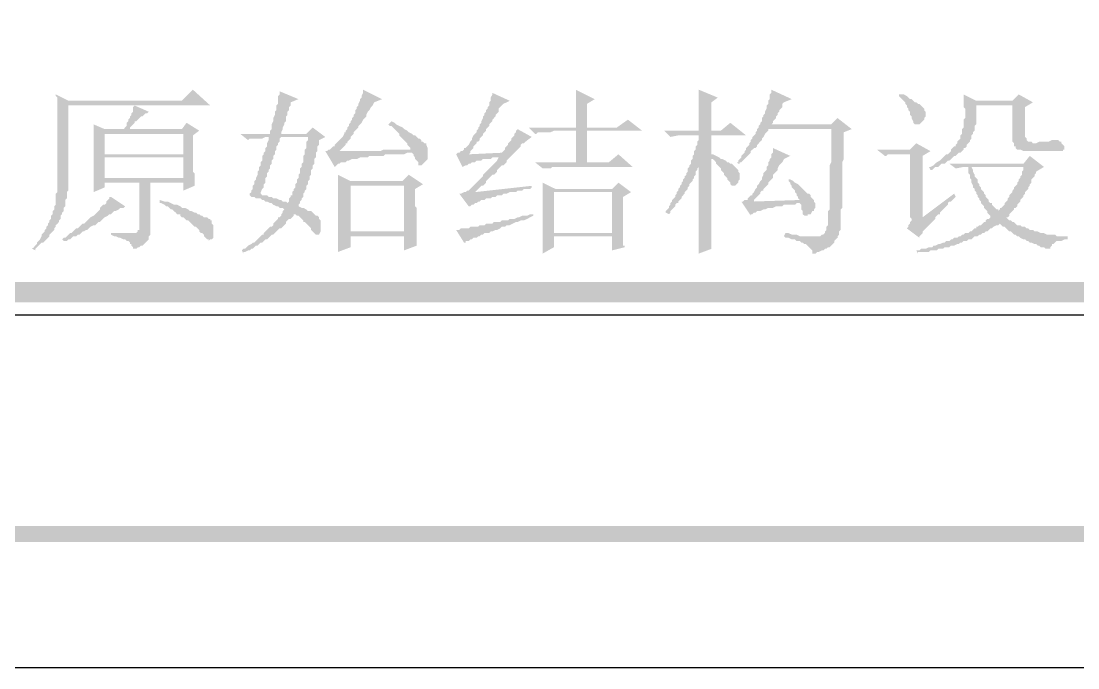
# Model space of a CAD drawing. Header units: inches. Extents: x 11 to 286, y 6 to 196.
# Drawn here: x 105.93 to 134.32, y 5.64 to 23.02 of the extents above; entities that cross this region are included whole.
import ezdxf

# ---------------------------------------------------------------- set-up
doc = ezdxf.new("R2010")
doc.units = ezdxf.units.IN
doc.header["$MEASUREMENT"] = 0
doc.layers.add('PDF_几何图形', color=7, linetype='Continuous')
doc.layers.add('PDF_实体填充', color=7, linetype='Continuous', true_color=0xffffff)

msp = doc.modelspace()

# ---------------------------------------------------------------- hatches: boundary and pattern name
at = {"layer": 'PDF_实体填充', "transparency": 33554559}
h = msp.add_hatch(color=7, dxfattribs=at)
h.paths.add_polyline_path([(254.734, 9.031), (254.31, 9.454), (14.661, 9.031)], flags=0)
h.paths.add_polyline_path([(254.31, 9.454), (14.661, 9.031), (15.085, 9.454)], flags=0)
h.paths.add_polyline_path([(14.661, 9.031), (15.085, 9.454), (14.661, 191.445)], flags=0)
h.paths.add_polyline_path([(15.085, 9.454), (14.661, 191.445), (15.085, 191.022)], flags=0)
h.paths.add_polyline_path([(14.661, 191.445), (15.085, 191.022), (254.734, 191.445)], flags=0)
h.paths.add_polyline_path([(15.085, 191.022), (254.734, 191.445), (254.31, 191.022)], flags=0)
h.paths.add_polyline_path([(254.734, 191.445), (254.31, 191.022), (254.734, 9.031)], flags=0)
h.paths.add_polyline_path([(254.31, 191.022), (254.734, 9.031), (254.31, 9.454), (254.31, 191.022)], flags=0)
h = msp.add_hatch(color=7, dxfattribs=at)
h.paths.add_polyline_path([(106.906, 20.503), (106.906, 20.546), (106.906, 20.588), (106.906, 20.63), (106.906, 20.673), (106.906, 20.715), (106.906, 20.757), (106.906, 20.8), (106.906, 20.842), (106.906, 20.927), (106.906, 20.969), (106.863, 21.011), (106.863, 21.054), (107.202, 20.884), (110.25, 20.884), (110.546, 21.181), (111.012, 20.757), (107.202, 20.757), (107.202, 19.149), (107.202, 19.106), (107.202, 19.064), (107.202, 19.022), (107.202, 18.937), (107.202, 18.895), (107.202, 18.852), (107.202, 18.81), (107.202, 18.768), (107.202, 18.725), (107.202, 18.683), (107.202, 18.598), (107.202, 18.556), (107.202, 18.514), (107.202, 18.471), (107.16, 18.429), (107.16, 18.387), (107.16, 18.344), (107.16, 18.302), (107.16, 18.26), (107.117, 18.217), (107.117, 18.133), (107.117, 18.09), (107.117, 18.048), (107.075, 18.006), (107.075, 17.963), (107.075, 17.921), (107.075, 17.921), (107.033, 17.879), (107.033, 17.836), (106.99, 17.794), (106.99, 17.752), (106.99, 17.709), (106.948, 17.667), (106.948, 17.625), (106.906, 17.582), (106.863, 17.54), (106.863, 17.498), (106.821, 17.455), (106.821, 17.413), (106.779, 17.371), (106.736, 17.328), (106.694, 17.286), (106.694, 17.244), (106.652, 17.201), (106.609, 17.159), (106.567, 17.117), (106.525, 17.074), (106.482, 17.074), (106.44, 17.032), (106.398, 16.99), (106.355, 16.947), (106.313, 16.905), (106.313, 16.863), (106.228, 16.905), (106.271, 16.947), (106.313, 16.99), (106.355, 17.032), (106.355, 17.074), (106.398, 17.117), (106.44, 17.159), (106.482, 17.244), (106.482, 17.286), (106.525, 17.328), (106.567, 17.371), (106.567, 17.413), (106.609, 17.455), (106.609, 17.498), (106.652, 17.54), (106.652, 17.582), (106.694, 17.625), (106.694, 17.667), (106.736, 17.709), (106.736, 17.752), (106.736, 17.794), (106.779, 17.836), (106.779, 17.879), (106.779, 17.921), (106.821, 17.963), (106.821, 17.963), (106.821, 18.006), (106.821, 18.048), (106.863, 18.09), (106.863, 18.133), (106.863, 18.217), (106.863, 18.26), (106.863, 18.302), (106.863, 18.344), (106.863, 18.387), (106.906, 18.429), (106.906, 18.471), (106.906, 18.514), (106.906, 18.556), (106.906, 18.598), (106.906, 18.683), (106.906, 18.725), (106.906, 18.768), (106.906, 18.81), (106.906, 18.852), (106.906, 18.937), (106.906, 18.979), (106.906, 19.022), (106.906, 19.064), (106.906, 20.503)], flags=0)
h.paths.add_polyline_path([(108.345, 17.328), (108.387, 17.328), (108.472, 17.328), (108.514, 17.328), (108.599, 17.328), (108.641, 17.328), (108.684, 17.328), (108.768, 17.328), (108.811, 17.328), (108.853, 17.328), (108.853, 17.328), (108.938, 17.328), (108.98, 17.328), (109.022, 17.328), (109.065, 17.371), (109.065, 17.413), (109.107, 17.413), (109.107, 17.455), (109.107, 17.498), (109.107, 18.683), (108.176, 18.683), (108.176, 18.556), (107.879, 18.429), (107.879, 18.471), (107.879, 18.514), (107.879, 18.556), (107.879, 18.598), (107.879, 18.641), (107.879, 18.683), (107.879, 18.725), (107.879, 18.768), (107.879, 18.81), (107.879, 18.852), (107.879, 18.895), (107.879, 18.979), (107.879, 19.022), (107.879, 19.064), (107.879, 19.106), (107.879, 19.191), (107.879, 19.233), (107.879, 19.318), (107.879, 19.318), (107.879, 19.403), (107.879, 19.445), (107.879, 19.487), (107.879, 19.572), (107.879, 19.614), (107.879, 19.657), (107.879, 19.699), (107.879, 19.741), (107.879, 19.826), (107.879, 19.868), (107.879, 19.911), (107.879, 19.953), (107.879, 19.995), (107.879, 20.038), (107.879, 20.08), (107.879, 20.122), (107.879, 20.165), (107.879, 20.207), (107.879, 20.249), (107.879, 20.249), (108.176, 20.122), (108.684, 20.122), (108.726, 20.165), (108.768, 20.207), (108.768, 20.292), (108.811, 20.334), (108.811, 20.376), (108.853, 20.419), (108.853, 20.461), (108.895, 20.503), (108.895, 20.546), (108.938, 20.588), (108.938, 20.63), (108.938, 20.673), (108.938, 20.715), (108.98, 20.757), (108.98, 20.757), (109.361, 20.588), (109.319, 20.546), (109.276, 20.546), (109.234, 20.503), (109.192, 20.461), (109.149, 20.461), (109.107, 20.419), (109.065, 20.376), (109.022, 20.334), (108.98, 20.334), (108.98, 20.292), (108.938, 20.249), (108.895, 20.207), (108.853, 20.165), (108.853, 20.122), (110.25, 20.122), (110.377, 20.292), (110.716, 20.08), (110.546, 19.953), (110.546, 19.064), (110.546, 19.022), (110.546, 18.979), (110.589, 18.937), (110.589, 18.852), (110.589, 18.81), (110.589, 18.768), (110.589, 18.725), (110.589, 18.683), (110.589, 18.641), (110.589, 18.598), (110.292, 18.471), (110.292, 18.683), (109.403, 18.683), (109.403, 17.371), (109.403, 17.328), (109.403, 17.286), (109.361, 17.244), (109.361, 17.201), (109.361, 17.159), (109.319, 17.117), (109.319, 17.117), (109.276, 17.074), (109.234, 17.032), (109.192, 16.99), (109.149, 16.99), (109.107, 16.947), (109.065, 16.947), (109.022, 16.905), (108.938, 16.905), (108.938, 16.905), (108.938, 16.947), (108.938, 16.947), (108.895, 16.99), (108.895, 17.032), (108.853, 17.032), (108.853, 17.074), (108.811, 17.117), (108.768, 17.117), (108.726, 17.159), (108.684, 17.159), (108.599, 17.201), (108.557, 17.201), (108.472, 17.244), (108.43, 17.244), (108.345, 17.286), (108.345, 17.286), (108.345, 17.328)], flags=0)
h.paths.add_polyline_path([(108.176, 19.995), (108.176, 19.445), (110.292, 19.445), (110.292, 19.995), (108.176, 19.995)], flags=0)
h.paths.add_polyline_path([(108.176, 19.36), (108.176, 18.81), (110.292, 18.81), (110.292, 19.36), (108.176, 19.36)], flags=0)
h.paths.add_polyline_path([(108.345, 18.302), (108.726, 18.048), (108.684, 18.006), (108.641, 18.006), (108.599, 18.006), (108.557, 17.963), (108.557, 17.963), (108.472, 17.921), (108.43, 17.921), (108.387, 17.879), (108.345, 17.836), (108.303, 17.836), (108.26, 17.794), (108.176, 17.752), (108.133, 17.709), (108.091, 17.667), (108.049, 17.625), (108.006, 17.625), (107.964, 17.582), (107.922, 17.54), (107.879, 17.54), (107.795, 17.498), (107.752, 17.455), (107.71, 17.413), (107.668, 17.413), (107.625, 17.371), (107.583, 17.371), (107.541, 17.328), (107.498, 17.286), (107.456, 17.286), (107.414, 17.244), (107.329, 17.244), (107.287, 17.201), (107.244, 17.159), (107.202, 17.159), (107.16, 17.117), (107.117, 17.117), (107.075, 17.117), (107.033, 17.159), (107.075, 17.201), (107.117, 17.201), (107.16, 17.244), (107.202, 17.286), (107.244, 17.328), (107.287, 17.328), (107.329, 17.371), (107.371, 17.413), (107.414, 17.455), (107.456, 17.455), (107.498, 17.498), (107.541, 17.54), (107.583, 17.582), (107.625, 17.582), (107.668, 17.625), (107.71, 17.667), (107.752, 17.709), (107.795, 17.752), (107.795, 17.752), (107.879, 17.794), (107.922, 17.836), (107.964, 17.879), (108.006, 17.921), (108.049, 17.963), (108.049, 18.006), (108.091, 18.048), (108.133, 18.09), (108.176, 18.09), (108.218, 18.133), (108.218, 18.175), (108.26, 18.217), (108.303, 18.26), (108.303, 18.302), (108.345, 18.302), (108.345, 18.302), (108.345, 18.302)], flags=0)
h.paths.add_polyline_path([(109.657, 18.217), (109.784, 18.175), (109.869, 18.175), (109.954, 18.133), (110.038, 18.09), (110.123, 18.09), (110.208, 18.048), (110.25, 18.006), (110.335, 18.006), (110.419, 17.963), (110.462, 17.921), (110.504, 17.921), (110.589, 17.879), (110.631, 17.879), (110.673, 17.836), (110.716, 17.836), (110.758, 17.794), (110.8, 17.794), (110.843, 17.752), (110.885, 17.752), (110.927, 17.752), (110.97, 17.709), (110.97, 17.709), (111.012, 17.709), (111.012, 17.667), (111.012, 17.667), (111.054, 17.667), (111.054, 17.667), (111.054, 17.625), (111.054, 17.582), (111.097, 17.54), (111.097, 17.498), (111.097, 17.455), (111.097, 17.413), (111.097, 17.413), (111.097, 17.328), (111.097, 17.286), (111.097, 17.244), (111.097, 17.201), (111.054, 17.159), (111.012, 17.159), (110.97, 17.117), (110.97, 17.159), (110.927, 17.159), (110.885, 17.201), (110.843, 17.244), (110.843, 17.286), (110.8, 17.328), (110.758, 17.328), (110.716, 17.371), (110.716, 17.413), (110.673, 17.455), (110.631, 17.498), (110.589, 17.498), (110.546, 17.54), (110.504, 17.582), (110.462, 17.625), (110.419, 17.667), (110.377, 17.667), (110.335, 17.709), (110.292, 17.752), (110.25, 17.752), (110.208, 17.794), (110.208, 17.836), (110.123, 17.836), (110.081, 17.879), (110.038, 17.921), (109.996, 17.963), (109.954, 17.963), (109.911, 18.006), (109.869, 18.048), (109.827, 18.048), (109.784, 18.09), (109.7, 18.133), (109.657, 18.133), (109.657, 18.133), (109.657, 18.217), (109.657, 18.217)], flags=0)
h = msp.add_hatch(color=7, dxfattribs=at)
h.paths.add_polyline_path([(114.78, 18.598), (114.78, 17.371), (116.219, 17.371), (116.219, 18.598), (114.78, 18.598)], flags=0)
h.paths.add_polyline_path([(115.118, 21.181), (115.626, 20.927), (115.415, 20.842), (115.372, 20.757), (115.33, 20.715), (115.288, 20.63), (115.245, 20.588), (115.203, 20.503), (115.203, 20.461), (115.161, 20.419), (115.118, 20.376), (115.076, 20.292), (115.034, 20.249), (114.991, 20.207), (114.991, 20.165), (114.949, 20.122), (114.907, 20.08), (114.864, 20.038), (114.864, 19.995), (114.822, 19.953), (114.78, 19.911), (114.78, 19.868), (114.737, 19.826), (114.695, 19.784), (114.695, 19.741), (114.653, 19.741), (114.653, 19.699), (114.61, 19.657), (114.61, 19.657), (114.568, 19.614), (114.568, 19.614), (114.526, 19.572), (114.526, 19.572), (114.483, 19.53), (114.483, 19.53), (114.483, 19.53), (114.483, 19.53), (114.526, 19.53), (114.568, 19.53), (114.61, 19.53), (114.653, 19.53), (114.695, 19.53), (114.737, 19.53), (114.78, 19.53), (114.822, 19.53), (114.864, 19.53), (114.907, 19.53), (114.949, 19.53), (114.991, 19.53), (115.076, 19.53), (115.118, 19.53), (115.161, 19.53), (115.203, 19.53), (115.288, 19.53), (115.33, 19.53), (115.415, 19.53), (115.457, 19.53), (115.542, 19.53), (115.584, 19.53), (115.669, 19.572), (115.711, 19.572), (115.796, 19.572), (115.88, 19.572), (115.923, 19.572), (116.007, 19.572), (116.092, 19.572), (116.177, 19.572), (116.219, 19.572), (116.304, 19.572), (116.388, 19.572), (116.388, 19.572), (116.388, 19.614), (116.346, 19.657), (116.304, 19.699), (116.304, 19.741), (116.261, 19.784), (116.219, 19.826), (116.219, 19.826), (116.177, 19.868), (116.134, 19.911), (116.092, 19.953), (116.092, 19.995), (116.05, 20.038), (116.007, 20.08), (115.965, 20.122), (115.923, 20.165), (115.88, 20.207), (115.838, 20.207), (115.796, 20.249), (115.796, 20.249), (115.88, 20.334), (115.965, 20.292), (116.007, 20.249), (116.092, 20.207), (116.177, 20.165), (116.219, 20.122), (116.304, 20.08), (116.346, 20.038), (116.431, 19.995), (116.473, 19.953), (116.515, 19.953), (116.558, 19.911), (116.6, 19.868), (116.642, 19.868), (116.685, 19.826), (116.685, 19.784), (116.727, 19.784), (116.769, 19.741), (116.769, 19.741), (116.812, 19.741), (116.812, 19.699), (116.812, 19.699), (116.812, 19.699), (116.854, 19.614), (116.854, 19.572), (116.854, 19.53), (116.854, 19.487), (116.854, 19.445), (116.854, 19.403), (116.854, 19.36), (116.854, 19.318), (116.812, 19.276), (116.769, 19.233), (116.769, 19.233), (116.727, 19.191), (116.685, 19.149), (116.642, 19.149), (116.642, 19.149), (116.6, 19.149), (116.6, 19.191), (116.6, 19.233), (116.558, 19.276), (116.515, 19.318), (116.515, 19.36), (116.473, 19.403), (116.473, 19.445), (116.431, 19.487), (116.388, 19.487), (116.304, 19.487), (116.219, 19.445), (116.177, 19.445), (116.092, 19.445), (116.007, 19.445), (115.965, 19.445), (115.88, 19.445), (115.838, 19.445), (115.753, 19.445), (115.711, 19.445), (115.669, 19.403), (115.584, 19.403), (115.542, 19.403), (115.499, 19.403), (115.415, 19.403), (115.372, 19.403), (115.33, 19.403), (115.288, 19.403), (115.245, 19.36), (115.203, 19.36), (115.161, 19.36), (115.118, 19.36), (115.076, 19.36), (115.034, 19.36), (115.034, 19.36), (114.949, 19.318), (114.864, 19.318), (114.822, 19.318), (114.737, 19.276), (114.695, 19.276), (114.653, 19.233), (114.568, 19.233), (114.526, 19.233), (114.483, 19.191), (114.441, 19.191), (114.399, 19.149), (114.399, 19.149), (114.356, 19.106), (114.102, 19.53), (114.145, 19.53), (114.145, 19.53), (114.187, 19.572), (114.229, 19.572), (114.272, 19.614), (114.314, 19.657), (114.356, 19.657), (114.356, 19.699), (114.399, 19.741), (114.441, 19.784), (114.483, 19.826), (114.526, 19.868), (114.568, 19.911), (114.61, 19.995), (114.61, 20.038), (114.653, 20.038), (114.653, 20.08), (114.695, 20.122), (114.695, 20.165), (114.737, 20.207), (114.737, 20.249), (114.78, 20.292), (114.78, 20.334), (114.822, 20.376), (114.822, 20.419), (114.864, 20.461), (114.864, 20.503), (114.907, 20.546), (114.907, 20.588), (114.907, 20.63), (114.949, 20.673), (114.949, 20.715), (114.991, 20.757), (114.991, 20.8), (115.034, 20.884), (115.034, 20.927), (115.076, 20.969), (115.076, 21.011), (115.118, 21.096), (115.118, 21.138), (115.118, 21.181), (115.118, 21.181)], flags=0)
h.paths.add_polyline_path([(116.515, 18.514), (116.515, 18.429), (116.515, 18.344), (116.515, 18.302), (116.515, 18.217), (116.515, 18.133), (116.515, 18.048), (116.558, 18.006), (116.558, 17.921), (116.558, 17.879), (116.558, 17.794), (116.558, 17.752), (116.558, 17.667), (116.558, 17.625), (116.558, 17.582), (116.558, 17.54), (116.558, 17.498), (116.558, 17.413), (116.558, 17.371), (116.558, 17.328), (116.558, 17.328), (116.558, 17.286), (116.558, 17.244), (116.558, 17.201), (116.558, 17.159), (116.558, 17.159), (116.558, 17.117), (116.558, 17.074), (116.558, 17.074), (116.558, 17.032), (116.558, 17.032), (116.558, 17.032), (116.558, 16.99), (116.219, 16.863), (116.219, 17.244), (114.78, 17.244), (114.78, 16.947), (114.441, 16.82), (114.441, 16.863), (114.441, 16.905), (114.441, 16.905), (114.441, 16.947), (114.441, 16.99), (114.441, 17.032), (114.441, 17.074), (114.441, 17.117), (114.441, 17.159), (114.441, 17.201), (114.441, 17.244), (114.441, 17.286), (114.441, 17.371), (114.441, 17.413), (114.441, 17.455), (114.441, 17.54), (114.441, 17.582), (114.441, 17.667), (114.441, 17.709), (114.441, 17.794), (114.441, 17.836), (114.441, 17.879), (114.441, 17.963), (114.441, 18.006), (114.441, 18.09), (114.441, 18.133), (114.441, 18.175), (114.441, 18.217), (114.441, 18.302), (114.441, 18.344), (114.441, 18.387), (114.441, 18.429), (114.441, 18.471), (114.441, 18.514), (114.441, 18.598), (114.441, 18.641), (114.441, 18.683), (114.441, 18.683), (114.441, 18.725), (114.441, 18.768), (114.441, 18.81), (114.441, 18.852), (114.441, 18.895), (114.78, 18.725), (116.177, 18.725), (116.346, 18.895), (116.727, 18.641), (116.515, 18.514)], flags=0)
h.paths.add_polyline_path([(112.917, 19.911), (112.875, 19.868), (112.875, 19.826), (112.875, 19.826), (112.875, 19.784), (112.832, 19.741), (112.832, 19.699), (112.832, 19.699), (112.79, 19.657), (112.79, 19.614), (112.79, 19.572), (112.748, 19.53), (112.748, 19.487), (112.748, 19.445), (112.705, 19.403), (112.705, 19.36), (112.705, 19.318), (112.663, 19.276), (112.663, 19.233), (112.663, 19.191), (112.621, 19.149), (112.621, 19.064), (112.578, 19.022), (112.578, 18.979), (112.536, 18.937), (112.536, 18.852), (112.494, 18.81), (112.494, 18.768), (112.494, 18.683), (112.451, 18.641), (112.451, 18.556), (112.409, 18.514), (112.367, 18.429), (112.367, 18.387), (112.367, 18.387), (112.409, 18.344), (112.494, 18.344), (112.536, 18.344), (112.578, 18.302), (112.663, 18.302), (112.705, 18.26), (112.748, 18.26), (112.79, 18.26), (112.875, 18.217), (112.917, 18.217), (112.959, 18.175), (113.002, 18.175), (113.044, 18.175), (113.086, 18.133), (113.129, 18.175), (113.129, 18.217), (113.129, 18.26), (113.171, 18.302), (113.171, 18.344), (113.213, 18.344), (113.213, 18.387), (113.213, 18.429), (113.256, 18.471), (113.256, 18.514), (113.298, 18.556), (113.298, 18.598), (113.298, 18.641), (113.34, 18.683), (113.34, 18.725), (113.34, 18.768), (113.383, 18.81), (113.383, 18.852), (113.383, 18.895), (113.425, 18.937), (113.425, 19.022), (113.425, 19.064), (113.467, 19.106), (113.467, 19.149), (113.467, 19.191), (113.51, 19.233), (113.51, 19.318), (113.51, 19.36), (113.51, 19.403), (113.552, 19.445), (113.552, 19.53), (113.552, 19.572), (113.594, 19.614), (113.594, 19.657), (113.594, 19.741), (113.594, 19.784), (113.637, 19.826), (113.637, 19.911), (112.917, 19.911)], flags=0)
h.paths.add_polyline_path([(113.383, 20.927), (113.171, 20.842), (113.171, 20.8), (113.171, 20.757), (113.171, 20.757), (113.129, 20.715), (113.129, 20.673), (113.129, 20.63), (113.086, 20.588), (113.086, 20.546), (113.086, 20.503), (113.044, 20.461), (113.044, 20.419), (113.044, 20.334), (113.002, 20.292), (113.002, 20.249), (112.959, 20.165), (112.959, 20.122), (112.917, 20.038), (112.917, 19.995), (113.594, 19.995), (113.764, 20.165), (114.102, 19.911), (113.933, 19.826), (113.933, 19.741), (113.933, 19.699), (113.891, 19.657), (113.891, 19.572), (113.891, 19.53), (113.848, 19.487), (113.848, 19.403), (113.848, 19.36), (113.806, 19.318), (113.806, 19.276), (113.806, 19.191), (113.764, 19.149), (113.764, 19.106), (113.764, 19.064), (113.721, 19.022), (113.721, 18.979), (113.721, 18.895), (113.679, 18.852), (113.679, 18.81), (113.679, 18.768), (113.637, 18.725), (113.637, 18.683), (113.637, 18.641), (113.594, 18.598), (113.594, 18.556), (113.594, 18.514), (113.552, 18.471), (113.552, 18.429), (113.51, 18.387), (113.51, 18.344), (113.51, 18.302), (113.467, 18.26), (113.467, 18.217), (113.467, 18.217), (113.425, 18.175), (113.425, 18.133), (113.383, 18.09), (113.383, 18.048), (113.383, 18.048), (113.467, 18.006), (113.51, 18.006), (113.594, 17.963), (113.637, 17.921), (113.721, 17.921), (113.764, 17.879), (113.806, 17.836), (113.806, 17.836), (113.848, 17.794), (113.891, 17.794), (113.891, 17.794), (113.933, 17.752), (113.933, 17.709), (113.975, 17.667), (113.975, 17.625), (113.975, 17.54), (113.975, 17.54), (113.975, 17.498), (113.975, 17.413), (113.975, 17.371), (113.975, 17.371), (113.933, 17.286), (113.933, 17.286), (113.933, 17.286), (113.891, 17.286), (113.848, 17.286), (113.806, 17.328), (113.764, 17.371), (113.721, 17.413), (113.721, 17.455), (113.679, 17.498), (113.637, 17.54), (113.594, 17.582), (113.552, 17.625), (113.51, 17.625), (113.51, 17.667), (113.467, 17.709), (113.425, 17.752), (113.383, 17.794), (113.34, 17.794), (113.298, 17.836), (113.256, 17.836), (113.256, 17.794), (113.213, 17.752), (113.171, 17.709), (113.129, 17.709), (113.086, 17.667), (113.044, 17.625), (113.044, 17.582), (113.002, 17.54), (112.959, 17.498), (112.917, 17.455), (112.875, 17.455), (112.832, 17.413), (112.79, 17.371), (112.748, 17.328), (112.705, 17.286), (112.663, 17.286), (112.621, 17.244), (112.578, 17.201), (112.536, 17.159), (112.494, 17.159), (112.451, 17.117), (112.409, 17.074), (112.367, 17.074), (112.324, 17.032), (112.282, 16.99), (112.24, 16.99), (112.197, 16.947), (112.155, 16.905), (112.113, 16.905), (112.07, 16.863), (112.028, 16.863), (111.943, 16.82), (111.901, 16.82), (111.901, 16.778), (111.859, 16.863), (111.901, 16.905), (111.943, 16.905), (111.986, 16.947), (112.028, 16.99), (112.113, 17.032), (112.155, 17.074), (112.197, 17.074), (112.24, 17.117), (112.282, 17.159), (112.324, 17.201), (112.367, 17.244), (112.409, 17.286), (112.451, 17.286), (112.451, 17.328), (112.494, 17.371), (112.536, 17.413), (112.578, 17.455), (112.621, 17.498), (112.663, 17.498), (112.705, 17.54), (112.705, 17.582), (112.748, 17.625), (112.79, 17.667), (112.832, 17.709), (112.832, 17.752), (112.875, 17.752), (112.917, 17.794), (112.917, 17.836), (112.959, 17.879), (112.959, 17.921), (113.002, 17.963), (113.002, 17.963), (112.959, 18.006), (112.875, 18.006), (112.832, 18.048), (112.79, 18.048), (112.705, 18.09), (112.663, 18.133), (112.621, 18.133), (112.536, 18.175), (112.494, 18.175), (112.451, 18.217), (112.409, 18.217), (112.367, 18.26), (112.324, 18.26), (112.24, 18.26), (112.197, 18.302), (112.155, 18.302), (112.113, 18.302), (112.07, 18.344), (112.07, 18.344), (112.07, 18.387), (112.113, 18.429), (112.113, 18.471), (112.155, 18.514), (112.155, 18.556), (112.155, 18.598), (112.197, 18.641), (112.197, 18.683), (112.197, 18.725), (112.24, 18.768), (112.24, 18.81), (112.282, 18.895), (112.282, 18.937), (112.282, 18.979), (112.324, 19.022), (112.324, 19.064), (112.324, 19.106), (112.367, 19.149), (112.367, 19.191), (112.367, 19.233), (112.409, 19.276), (112.409, 19.318), (112.409, 19.403), (112.451, 19.445), (112.451, 19.487), (112.494, 19.53), (112.494, 19.572), (112.494, 19.614), (112.536, 19.657), (112.536, 19.699), (112.536, 19.741), (112.578, 19.826), (112.578, 19.868), (112.578, 19.911), (112.536, 19.911), (112.494, 19.911), (112.409, 19.868), (112.367, 19.868), (112.324, 19.868), (112.24, 19.868), (112.197, 19.868), (112.155, 19.868), (112.07, 19.868), (112.028, 19.826), (112.028, 19.826), (111.816, 19.995), (112.621, 19.995), (112.621, 20.08), (112.663, 20.122), (112.663, 20.207), (112.663, 20.249), (112.705, 20.334), (112.705, 20.376), (112.705, 20.419), (112.748, 20.503), (112.748, 20.546), (112.748, 20.588), (112.79, 20.63), (112.79, 20.673), (112.79, 20.715), (112.79, 20.757), (112.832, 20.8), (112.832, 20.842), (112.832, 20.884), (112.832, 20.927), (112.832, 20.969), (112.832, 21.011), (112.875, 21.054), (112.875, 21.096), (112.875, 21.096), (112.875, 21.138), (112.875, 21.138), (113.383, 20.927), (113.383, 20.927)], flags=0)
h = msp.add_hatch(color=7, dxfattribs=at)
h.paths.add_polyline_path([(120.833, 20.165), (120.833, 20.249), (120.833, 20.334), (120.833, 20.376), (120.833, 20.461), (120.833, 20.503), (120.833, 20.546), (120.833, 20.63), (120.833, 20.673), (120.833, 20.715), (120.833, 20.8), (120.833, 20.842), (120.833, 20.884), (120.833, 20.927), (120.833, 20.969), (120.833, 21.011), (120.833, 21.054), (120.833, 21.054), (120.833, 21.096), (120.833, 21.138), (120.833, 21.138), (120.833, 21.181), (120.833, 21.181), (121.341, 20.927), (121.13, 20.8), (121.13, 20.165), (121.934, 20.165), (122.23, 20.376), (122.611, 20.08), (121.13, 20.08), (121.13, 19.233), (121.722, 19.233), (121.976, 19.445), (122.357, 19.106), (120.495, 19.106), (120.41, 19.106), (120.368, 19.106), (120.325, 19.106), (120.241, 19.106), (120.198, 19.106), (120.156, 19.064), (120.071, 19.064), (120.029, 19.064), (119.987, 19.064), (119.944, 19.064), (119.733, 19.233), (120.833, 19.233), (120.833, 20.08), (120.283, 20.08), (120.241, 20.08), (120.156, 20.038), (120.114, 20.038), (120.071, 20.038), (119.987, 20.038), (119.944, 20.038), (119.902, 20.038), (119.817, 20.038), (119.775, 19.995), (119.733, 19.995), (119.563, 20.165), (120.833, 20.165)], flags=0)
h.paths.add_polyline_path([(119.944, 16.778), (119.944, 16.82), (119.944, 16.863), (119.944, 16.905), (119.944, 16.99), (119.944, 17.032), (119.944, 17.074), (119.944, 17.117), (119.944, 17.159), (119.944, 17.201), (119.944, 17.244), (119.944, 17.286), (119.944, 17.328), (119.944, 17.371), (119.944, 17.455), (119.944, 17.498), (119.944, 17.54), (119.944, 17.582), (119.944, 17.667), (119.944, 17.709), (119.944, 17.752), (119.944, 17.794), (119.944, 17.879), (119.944, 17.921), (119.944, 17.963), (119.944, 18.006), (119.944, 18.09), (119.944, 18.133), (119.944, 18.175), (119.944, 18.217), (119.944, 18.26), (119.944, 18.302), (119.944, 18.344), (119.944, 18.429), (119.944, 18.471), (119.944, 18.514), (119.944, 18.556), (119.944, 18.598), (119.944, 18.641), (119.944, 18.683), (119.944, 18.683), (120.283, 18.514), (121.807, 18.514), (121.976, 18.683), (122.315, 18.429), (122.103, 18.302), (122.103, 17.54), (122.103, 17.498), (122.103, 17.413), (122.103, 17.371), (122.103, 17.286), (122.103, 17.244), (122.103, 17.201), (122.103, 17.159), (122.103, 17.117), (122.103, 17.074), (122.103, 17.032), (122.103, 16.99), (122.146, 16.99), (122.146, 16.947), (121.807, 16.863), (121.807, 17.244), (120.241, 17.244), (120.241, 16.947), (119.944, 16.778)], flags=0)
h.paths.add_polyline_path([(120.241, 18.429), (120.241, 17.328), (121.807, 17.328), (121.807, 18.429), (120.241, 18.429)], flags=0)
h.paths.add_polyline_path([(118.124, 18.429), (119.648, 18.598), (119.648, 18.556), (119.606, 18.514), (119.563, 18.514), (119.521, 18.514), (119.479, 18.514), (119.436, 18.514), (119.394, 18.471), (119.352, 18.471), (119.267, 18.471), (119.225, 18.429), (119.182, 18.429), (119.098, 18.429), (119.055, 18.429), (118.971, 18.387), (118.886, 18.387), (118.844, 18.344), (118.801, 18.344), (118.717, 18.344), (118.674, 18.302), (118.59, 18.302), (118.547, 18.26), (118.463, 18.26), (118.42, 18.26), (118.378, 18.217), (118.293, 18.217), (118.251, 18.175), (118.209, 18.175), (118.166, 18.133), (118.124, 18.133), (118.082, 18.09), (118.039, 18.09), (117.997, 18.048), (117.955, 18.048), (117.955, 18.048), (117.701, 18.387), (117.743, 18.387), (117.828, 18.429), (117.87, 18.429), (117.912, 18.471), (117.955, 18.471), (117.997, 18.514), (118.039, 18.556), (118.039, 18.556), (118.039, 18.556), (118.082, 18.598), (118.082, 18.598), (118.124, 18.641), (118.124, 18.641), (118.166, 18.683), (118.209, 18.725), (118.209, 18.725), (118.251, 18.768), (118.293, 18.81), (118.336, 18.852), (118.336, 18.895), (118.378, 18.937), (118.42, 18.979), (118.463, 19.022), (118.505, 19.064), (118.547, 19.106), (118.632, 19.191), (118.674, 19.233), (118.717, 19.276), (118.759, 19.36), (118.759, 19.36), (118.717, 19.36), (118.674, 19.36), (118.59, 19.36), (118.547, 19.318), (118.505, 19.318), (118.42, 19.318), (118.378, 19.318), (118.336, 19.318), (118.293, 19.276), (118.251, 19.276), (118.209, 19.276), (118.166, 19.276), (118.124, 19.233), (118.039, 19.233), (117.997, 19.191), (117.955, 19.191), (117.912, 19.149), (117.87, 19.149), (117.785, 19.106), (117.616, 19.445), (117.616, 19.445), (117.658, 19.487), (117.701, 19.487), (117.701, 19.487), (117.743, 19.53), (117.785, 19.53), (117.828, 19.572), (117.828, 19.614), (117.87, 19.614), (117.912, 19.657), (117.955, 19.699), (117.997, 19.784), (118.039, 19.826), (118.039, 19.868), (118.082, 19.953), (118.124, 19.995), (118.166, 20.038), (118.166, 20.08), (118.209, 20.122), (118.209, 20.165), (118.251, 20.207), (118.251, 20.249), (118.293, 20.292), (118.293, 20.334), (118.336, 20.419), (118.336, 20.461), (118.378, 20.503), (118.378, 20.546), (118.42, 20.588), (118.42, 20.63), (118.463, 20.673), (118.463, 20.715), (118.505, 20.757), (118.505, 20.8), (118.505, 20.842), (118.547, 20.884), (118.547, 20.927), (118.547, 20.969), (118.59, 21.054), (118.59, 21.096), (118.59, 21.096), (119.055, 20.884), (118.886, 20.8), (118.844, 20.757), (118.801, 20.715), (118.759, 20.673), (118.759, 20.588), (118.717, 20.546), (118.674, 20.503), (118.674, 20.461), (118.632, 20.419), (118.59, 20.376), (118.59, 20.334), (118.547, 20.292), (118.505, 20.249), (118.505, 20.207), (118.463, 20.165), (118.42, 20.122), (118.42, 20.08), (118.378, 20.038), (118.336, 19.995), (118.336, 19.953), (118.293, 19.911), (118.251, 19.868), (118.251, 19.826), (118.209, 19.784), (118.166, 19.784), (118.166, 19.741), (118.124, 19.699), (118.082, 19.657), (118.082, 19.614), (118.039, 19.572), (117.997, 19.53), (117.997, 19.487), (117.955, 19.445), (117.955, 19.445), (118.844, 19.487), (118.886, 19.53), (118.928, 19.572), (118.928, 19.614), (118.971, 19.657), (119.013, 19.699), (119.013, 19.741), (119.055, 19.784), (119.098, 19.826), (119.098, 19.868), (119.14, 19.911), (119.182, 19.953), (119.182, 19.995), (119.225, 20.038), (119.225, 20.08), (119.267, 20.122), (119.267, 20.122), (119.648, 19.911), (119.479, 19.784), (119.436, 19.741), (119.394, 19.741), (119.352, 19.699), (119.352, 19.657), (119.309, 19.614), (119.267, 19.572), (119.225, 19.53), (119.182, 19.487), (119.14, 19.445), (119.14, 19.445), (119.098, 19.403), (119.055, 19.36), (119.013, 19.318), (118.971, 19.276), (118.971, 19.233), (118.928, 19.191), (118.886, 19.149), (118.844, 19.149), (118.801, 19.106), (118.759, 19.064), (118.717, 19.022), (118.717, 18.979), (118.674, 18.937), (118.632, 18.895), (118.59, 18.895), (118.547, 18.852), (118.505, 18.81), (118.463, 18.768), (118.42, 18.725), (118.42, 18.683), (118.378, 18.641), (118.336, 18.598), (118.293, 18.598), (118.251, 18.556), (118.209, 18.514), (118.166, 18.471), (118.124, 18.429), (118.124, 18.429), (118.124, 18.429)], flags=0)
h.paths.add_polyline_path([(117.828, 17.074), (117.616, 17.413), (117.658, 17.413), (117.701, 17.413), (117.743, 17.455), (117.785, 17.455), (117.828, 17.455), (117.912, 17.455), (117.955, 17.455), (117.997, 17.498), (118.082, 17.498), (118.124, 17.498), (118.209, 17.498), (118.251, 17.54), (118.336, 17.54), (118.336, 17.54), (118.378, 17.54), (118.42, 17.582), (118.463, 17.582), (118.505, 17.582), (118.547, 17.582), (118.59, 17.582), (118.632, 17.625), (118.674, 17.625), (118.717, 17.625), (118.801, 17.625), (118.844, 17.667), (118.886, 17.667), (118.928, 17.667), (119.013, 17.667), (119.055, 17.709), (119.14, 17.709), (119.182, 17.709), (119.267, 17.752), (119.309, 17.752), (119.394, 17.794), (119.436, 17.794), (119.521, 17.794), (119.606, 17.836), (119.648, 17.836), (119.69, 17.836), (119.69, 17.794), (119.606, 17.752), (119.521, 17.709), (119.436, 17.667), (119.352, 17.667), (119.267, 17.625), (119.225, 17.625), (119.14, 17.582), (119.055, 17.54), (118.971, 17.54), (118.928, 17.498), (118.844, 17.498), (118.801, 17.455), (118.717, 17.413), (118.674, 17.413), (118.59, 17.371), (118.547, 17.371), (118.505, 17.328), (118.42, 17.328), (118.378, 17.328), (118.336, 17.286), (118.293, 17.286), (118.251, 17.244), (118.209, 17.244), (118.166, 17.201), (118.124, 17.201), (118.082, 17.201), (118.039, 17.159), (117.997, 17.159), (117.997, 17.159), (117.955, 17.117), (117.912, 17.117), (117.912, 17.117), (117.87, 17.117), (117.87, 17.074), (117.828, 17.074), (117.828, 17.074), (117.828, 17.074), (117.828, 17.074), (117.828, 17.074)], flags=0)
h = msp.add_hatch(color=7, dxfattribs=at)
h.paths.add_polyline_path([(125.998, 20.122), (125.998, 20.08), (125.956, 20.038), (125.913, 19.995), (125.871, 19.911), (125.829, 19.868), (125.829, 19.826), (125.786, 19.784), (125.744, 19.741), (125.702, 19.699), (125.702, 19.657), (125.659, 19.614), (125.617, 19.614), (125.575, 19.572), (125.532, 19.53), (125.532, 19.487), (125.49, 19.445), (125.448, 19.403), (125.405, 19.36), (125.405, 19.36), (125.363, 19.318), (125.321, 19.276), (125.278, 19.233), (125.236, 19.233), (125.236, 19.191), (125.194, 19.191), (125.151, 19.233), (125.194, 19.233), (125.194, 19.276), (125.236, 19.318), (125.278, 19.36), (125.278, 19.403), (125.321, 19.445), (125.363, 19.487), (125.363, 19.53), (125.405, 19.572), (125.405, 19.614), (125.448, 19.657), (125.49, 19.699), (125.49, 19.741), (125.532, 19.784), (125.532, 19.826), (125.575, 19.868), (125.575, 19.911), (125.617, 19.953), (125.659, 19.995), (125.659, 20.038), (125.702, 20.08), (125.702, 20.122), (125.744, 20.165), (125.744, 20.207), (125.786, 20.249), (125.786, 20.292), (125.829, 20.334), (125.829, 20.376), (125.829, 20.419), (125.871, 20.461), (125.871, 20.503), (125.913, 20.546), (125.913, 20.588), (125.956, 20.673), (125.956, 20.715), (125.956, 20.757), (125.998, 20.8), (125.998, 20.842), (125.998, 20.884), (126.04, 20.927), (126.04, 21.011), (126.04, 21.054), (126.083, 21.096), (126.083, 21.138), (126.083, 21.181), (126.633, 20.927), (126.421, 20.842), (126.379, 20.8), (126.379, 20.715), (126.337, 20.673), (126.294, 20.63), (126.294, 20.588), (126.252, 20.546), (126.252, 20.503), (126.21, 20.461), (126.21, 20.419), (126.167, 20.376), (126.125, 20.334), (126.125, 20.292), (126.083, 20.249), (126.083, 20.249), (127.691, 20.249), (127.861, 20.419), (128.242, 20.122), (128.03, 20.038), (128.03, 19.953), (128.03, 19.868), (128.03, 19.784), (128.03, 19.699), (128.03, 19.614), (128.03, 19.53), (128.03, 19.445), (128.03, 19.36), (128.03, 19.318), (127.988, 19.233), (127.988, 19.149), (127.988, 19.106), (127.988, 19.022), (127.988, 18.979), (127.988, 18.895), (127.988, 18.81), (127.988, 18.768), (127.988, 18.725), (127.988, 18.641), (127.988, 18.598), (127.988, 18.514), (127.988, 18.471), (127.988, 18.429), (127.988, 18.387), (127.988, 18.302), (127.988, 18.26), (127.988, 18.217), (127.988, 18.175), (127.988, 18.133), (127.988, 18.09), (127.988, 18.048), (127.988, 18.006), (127.945, 17.963), (127.945, 17.921), (127.945, 17.879), (127.945, 17.836), (127.945, 17.836), (127.945, 17.794), (127.945, 17.752), (127.945, 17.709), (127.945, 17.709), (127.945, 17.667), (127.945, 17.667), (127.945, 17.625), (127.945, 17.582), (127.945, 17.582), (127.945, 17.582), (127.945, 17.54), (127.945, 17.54), (127.945, 17.498), (127.945, 17.498), (127.945, 17.498), (127.945, 17.455), (127.945, 17.455), (127.945, 17.413), (127.903, 17.371), (127.903, 17.328), (127.903, 17.286), (127.861, 17.244), (127.861, 17.201), (127.818, 17.159), (127.776, 17.117), (127.776, 17.074), (127.734, 17.032), (127.734, 17.032), (127.691, 16.99), (127.649, 16.947), (127.607, 16.947), (127.564, 16.905), (127.522, 16.905), (127.48, 16.863), (127.437, 16.863), (127.353, 16.82), (127.31, 16.82), (127.268, 16.778), (127.183, 16.778), (127.183, 16.778), (127.183, 16.82), (127.183, 16.82), (127.183, 16.863), (127.141, 16.905), (127.141, 16.905), (127.099, 16.947), (127.099, 16.947), (127.056, 16.99), (127.014, 17.032), (126.972, 17.032), (126.929, 17.074), (126.887, 17.074), (126.845, 17.117), (126.76, 17.117), (126.718, 17.159), (126.633, 17.159), (126.548, 17.201), (126.464, 17.201), (126.421, 17.244), (126.464, 17.328), (126.548, 17.328), (126.633, 17.286), (126.675, 17.286), (126.76, 17.286), (126.845, 17.244), (126.887, 17.244), (126.972, 17.244), (127.014, 17.244), (127.056, 17.244), (127.099, 17.244), (127.141, 17.244), (127.183, 17.244), (127.226, 17.244), (127.226, 17.244), (127.31, 17.244), (127.353, 17.244), (127.395, 17.244), (127.437, 17.286), (127.48, 17.286), (127.522, 17.328), (127.522, 17.371), (127.564, 17.413), (127.564, 17.455), (127.564, 17.498), (127.607, 17.54), (127.607, 17.625), (127.607, 17.625), (127.607, 17.625), (127.607, 17.625), (127.607, 17.667), (127.607, 17.667), (127.607, 17.667), (127.607, 17.709), (127.607, 17.709), (127.607, 17.752), (127.607, 17.752), (127.607, 17.794), (127.607, 17.794), (127.607, 17.836), (127.607, 17.879), (127.607, 17.921), (127.607, 17.921), (127.649, 17.963), (127.649, 18.006), (127.649, 18.048), (127.649, 18.09), (127.649, 18.133), (127.649, 18.175), (127.649, 18.217), (127.649, 18.26), (127.649, 18.302), (127.649, 18.344), (127.649, 18.387), (127.649, 18.429), (127.649, 18.471), (127.649, 18.556), (127.649, 18.598), (127.649, 18.641), (127.649, 18.683), (127.649, 18.768), (127.649, 18.81), (127.649, 18.895), (127.649, 18.937), (127.649, 19.022), (127.649, 19.064), (127.649, 19.149), (127.691, 19.233), (127.691, 19.276), (127.691, 19.36), (127.691, 19.445), (127.691, 19.487), (127.691, 19.572), (127.691, 19.657), (127.691, 19.741), (127.691, 19.826), (127.691, 19.911), (127.691, 19.995), (127.691, 20.08), (127.691, 20.122), (125.998, 20.122)], flags=0)
h.paths.add_polyline_path([(125.575, 18.175), (126.845, 18.217), (126.802, 18.26), (126.802, 18.302), (126.76, 18.344), (126.76, 18.387), (126.718, 18.429), (126.718, 18.471), (126.675, 18.514), (126.633, 18.556), (126.633, 18.598), (126.591, 18.641), (126.591, 18.683), (126.548, 18.725), (126.548, 18.768), (126.591, 18.768), (126.675, 18.725), (126.718, 18.683), (126.802, 18.641), (126.845, 18.598), (126.887, 18.556), (126.929, 18.514), (126.972, 18.471), (127.014, 18.429), (127.056, 18.387), (127.099, 18.387), (127.141, 18.344), (127.141, 18.302), (127.183, 18.26), (127.183, 18.26), (127.226, 18.217), (127.226, 18.217), (127.226, 18.175), (127.268, 18.133), (127.268, 18.09), (127.268, 18.048), (127.268, 18.006), (127.226, 17.963), (127.226, 17.921), (127.183, 17.921), (127.141, 17.836), (127.056, 17.836), (127.056, 17.794), (127.014, 17.794), (127.014, 17.794), (126.972, 17.794), (126.929, 17.836), (126.929, 17.879), (126.929, 17.879), (126.929, 17.921), (126.887, 17.963), (126.887, 18.006), (126.887, 18.09), (126.845, 18.133), (126.802, 18.133), (126.76, 18.133), (126.718, 18.09), (126.633, 18.09), (126.591, 18.09), (126.548, 18.09), (126.464, 18.09), (126.421, 18.09), (126.379, 18.048), (126.294, 18.048), (126.252, 18.048), (126.21, 18.048), (126.125, 18.006), (126.125, 18.006), (126.04, 18.006), (125.998, 18.006), (125.913, 17.963), (125.871, 17.963), (125.786, 17.921), (125.744, 17.921), (125.702, 17.921), (125.659, 17.879), (125.617, 17.879), (125.575, 17.836), (125.532, 17.836), (125.532, 17.794), (125.278, 18.175), (125.321, 18.175), (125.321, 18.175), (125.363, 18.217), (125.405, 18.217), (125.448, 18.217), (125.448, 18.26), (125.49, 18.302), (125.532, 18.344), (125.575, 18.344), (125.575, 18.387), (125.617, 18.429), (125.659, 18.514), (125.702, 18.556), (125.702, 18.598), (125.744, 18.641), (125.786, 18.725), (125.829, 18.768), (125.829, 18.81), (125.871, 18.895), (125.871, 18.937), (125.913, 18.979), (125.956, 19.022), (125.956, 19.106), (125.998, 19.149), (125.998, 19.191), (125.998, 19.233), (126.04, 19.276), (126.04, 19.318), (126.083, 19.36), (126.083, 19.403), (126.083, 19.445), (126.125, 19.487), (126.125, 19.53), (126.125, 19.572), (126.125, 19.614), (126.125, 19.614), (126.591, 19.403), (126.421, 19.318), (126.379, 19.233), (126.337, 19.191), (126.294, 19.149), (126.252, 19.064), (126.252, 19.022), (126.21, 18.979), (126.167, 18.937), (126.125, 18.895), (126.125, 18.81), (126.083, 18.768), (126.04, 18.725), (125.998, 18.683), (125.998, 18.641), (125.956, 18.598), (125.913, 18.556), (125.871, 18.514), (125.871, 18.471), (125.829, 18.471), (125.786, 18.429), (125.786, 18.387), (125.744, 18.344), (125.744, 18.344), (125.702, 18.302), (125.659, 18.26), (125.659, 18.26), (125.617, 18.217), (125.617, 18.175), (125.575, 18.175), (125.575, 18.175), (125.575, 18.175)], flags=0)
h.paths.add_polyline_path([(124.474, 19.36), (124.474, 19.276), (124.474, 19.191), (124.474, 19.106), (124.474, 19.022), (124.474, 18.979), (124.474, 18.895), (124.474, 18.81), (124.474, 18.768), (124.474, 18.683), (124.474, 18.598), (124.474, 18.556), (124.474, 18.471), (124.474, 18.429), (124.474, 18.344), (124.474, 18.302), (124.474, 18.217), (124.474, 18.175), (124.474, 18.133), (124.474, 18.048), (124.474, 18.006), (124.474, 17.963), (124.474, 17.879), (124.474, 17.836), (124.474, 17.794), (124.474, 17.752), (124.474, 17.709), (124.474, 17.667), (124.474, 17.582), (124.474, 17.54), (124.474, 17.498), (124.474, 17.455), (124.474, 17.413), (124.474, 17.413), (124.474, 17.371), (124.474, 17.328), (124.474, 17.286), (124.474, 17.244), (124.474, 17.201), (124.474, 17.201), (124.474, 17.159), (124.474, 17.117), (124.474, 17.074), (124.474, 17.074), (124.474, 17.032), (124.474, 17.032), (124.474, 16.99), (124.474, 16.99), (124.474, 16.947), (124.474, 16.947), (124.474, 16.905), (124.474, 16.905), (124.474, 16.905), (124.135, 16.778), (124.135, 16.82), (124.135, 16.863), (124.135, 16.905), (124.135, 16.905), (124.135, 16.947), (124.135, 16.99), (124.135, 17.032), (124.135, 17.074), (124.135, 17.117), (124.135, 17.159), (124.135, 17.201), (124.135, 17.244), (124.135, 17.286), (124.135, 17.328), (124.135, 17.371), (124.135, 17.413), (124.135, 17.455), (124.135, 17.498), (124.135, 17.54), (124.135, 17.582), (124.135, 17.625), (124.135, 17.667), (124.135, 17.709), (124.135, 17.752), (124.135, 17.794), (124.135, 17.836), (124.135, 17.921), (124.135, 17.963), (124.135, 18.006), (124.135, 18.048), (124.135, 18.09), (124.135, 18.175), (124.135, 18.217), (124.135, 18.26), (124.135, 18.302), (124.135, 18.387), (124.135, 18.429), (124.135, 18.471), (124.135, 18.556), (124.135, 18.598), (124.135, 18.641), (124.135, 18.725), (124.135, 18.768), (124.135, 18.81), (124.135, 18.895), (124.135, 18.937), (124.135, 19.022), (124.135, 19.064), (124.135, 19.106), (124.135, 19.149), (124.135, 19.106), (124.093, 19.064), (124.093, 19.022), (124.051, 18.979), (124.051, 18.895), (124.008, 18.852), (124.008, 18.81), (123.966, 18.768), (123.966, 18.725), (123.924, 18.683), (123.881, 18.641), (123.881, 18.598), (123.839, 18.556), (123.839, 18.514), (123.797, 18.471), (123.754, 18.429), (123.754, 18.387), (123.712, 18.344), (123.67, 18.302), (123.67, 18.26), (123.627, 18.217), (123.585, 18.175), (123.585, 18.133), (123.543, 18.133), (123.5, 18.09), (123.5, 18.048), (123.458, 18.006), (123.416, 17.963), (123.373, 17.921), (123.373, 17.879), (123.331, 17.836), (123.246, 17.879), (123.246, 17.921), (123.289, 17.963), (123.331, 18.006), (123.331, 18.048), (123.373, 18.09), (123.373, 18.133), (123.416, 18.175), (123.416, 18.217), (123.458, 18.26), (123.5, 18.302), (123.5, 18.344), (123.543, 18.387), (123.543, 18.429), (123.585, 18.471), (123.585, 18.514), (123.627, 18.556), (123.627, 18.598), (123.67, 18.641), (123.67, 18.683), (123.712, 18.725), (123.712, 18.768), (123.754, 18.81), (123.754, 18.852), (123.797, 18.895), (123.797, 18.937), (123.839, 18.979), (123.839, 19.022), (123.839, 19.064), (123.881, 19.106), (123.881, 19.149), (123.924, 19.191), (123.924, 19.276), (123.966, 19.318), (123.966, 19.36), (123.966, 19.403), (124.008, 19.445), (124.008, 19.487), (124.008, 19.53), (124.051, 19.572), (124.051, 19.657), (124.093, 19.699), (124.093, 19.741), (124.093, 19.784), (124.135, 19.826), (124.135, 19.868), (124.135, 19.953), (124.135, 19.953), (123.585, 19.953), (123.373, 19.911), (123.204, 20.08), (124.135, 20.08), (124.135, 20.122), (124.135, 20.165), (124.135, 20.207), (124.135, 20.249), (124.135, 20.334), (124.135, 20.376), (124.135, 20.419), (124.135, 20.461), (124.135, 20.503), (124.135, 20.546), (124.135, 20.63), (124.135, 20.673), (124.135, 20.715), (124.135, 20.757), (124.135, 20.8), (124.135, 20.842), (124.135, 20.884), (124.135, 20.927), (124.135, 20.969), (124.135, 21.011), (124.135, 21.096), (124.135, 21.138), (124.135, 21.181), (124.135, 21.181), (124.643, 20.969), (124.474, 20.842), (124.474, 20.08), (124.728, 20.08), (124.982, 20.292), (125.405, 19.953), (124.474, 19.953), (124.474, 19.445), (124.516, 19.445), (124.601, 19.403), (124.686, 19.36), (124.728, 19.318), (124.77, 19.318), (124.855, 19.276), (124.897, 19.233), (124.94, 19.233), (124.982, 19.191), (125.024, 19.191), (125.067, 19.149), (125.067, 19.149), (125.109, 19.106), (125.109, 19.106), (125.151, 19.064), (125.194, 19.022), (125.194, 18.979), (125.236, 18.937), (125.236, 18.895), (125.236, 18.852), (125.236, 18.81), (125.236, 18.768), (125.194, 18.725), (125.194, 18.683), (125.151, 18.641), (125.109, 18.598), (125.067, 18.598), (125.067, 18.598), (125.067, 18.598), (125.024, 18.598), (124.982, 18.641), (124.982, 18.683), (124.94, 18.725), (124.897, 18.768), (124.897, 18.81), (124.855, 18.852), (124.813, 18.895), (124.813, 18.937), (124.77, 18.979), (124.728, 19.022), (124.728, 19.064), (124.686, 19.106), (124.643, 19.149), (124.601, 19.191), (124.601, 19.233), (124.559, 19.276), (124.516, 19.318), (124.474, 19.318), (124.474, 19.36), (124.474, 19.36), (124.474, 19.36)], flags=0)
h = msp.add_hatch(color=7, dxfattribs=at)
h.paths.add_polyline_path([(129.512, 21.054), (129.596, 21.054), (129.639, 21.054), (129.723, 21.011), (129.766, 20.969), (129.808, 20.927), (129.85, 20.927), (129.893, 20.884), (129.935, 20.842), (129.977, 20.842), (130.02, 20.8), (130.062, 20.8), (130.104, 20.757), (130.104, 20.757), (130.147, 20.715), (130.189, 20.673), (130.189, 20.63), (130.231, 20.588), (130.231, 20.546), (130.231, 20.503), (130.231, 20.461), (130.189, 20.419), (130.189, 20.376), (130.147, 20.334), (130.104, 20.292), (130.062, 20.249), (130.02, 20.249), (129.977, 20.249), (129.935, 20.249), (129.935, 20.249), (129.893, 20.292), (129.893, 20.334), (129.85, 20.419), (129.85, 20.419), (129.85, 20.461), (129.808, 20.503), (129.808, 20.546), (129.808, 20.588), (129.766, 20.63), (129.766, 20.673), (129.723, 20.715), (129.723, 20.757), (129.681, 20.8), (129.681, 20.842), (129.639, 20.884), (129.596, 20.927), (129.554, 20.969), (129.512, 21.011), (129.512, 21.054), (129.512, 21.054)], flags=0)
h.paths.add_polyline_path([(130.147, 17.752), (130.993, 18.387), (131.036, 18.302), (130.993, 18.26), (130.951, 18.217), (130.909, 18.175), (130.866, 18.175), (130.824, 18.133), (130.824, 18.09), (130.782, 18.048), (130.739, 18.006), (130.697, 17.963), (130.655, 17.921), (130.612, 17.879), (130.612, 17.836), (130.57, 17.836), (130.528, 17.794), (130.485, 17.752), (130.485, 17.709), (130.485, 17.709), (130.443, 17.667), (130.401, 17.625), (130.358, 17.582), (130.316, 17.54), (130.274, 17.498), (130.274, 17.498), (130.231, 17.455), (130.189, 17.413), (130.147, 17.371), (130.147, 17.328), (130.104, 17.286), (130.062, 17.244), (130.062, 17.201), (129.723, 17.455), (129.766, 17.498), (129.766, 17.54), (129.808, 17.582), (129.808, 17.625), (129.85, 17.667), (129.85, 17.709), (129.808, 17.752), (129.808, 19.445), (129.554, 19.445), (129.512, 19.445), (129.427, 19.445), (129.385, 19.445), (129.342, 19.445), (129.258, 19.445), (129.215, 19.445), (129.173, 19.403), (129.131, 19.403), (128.919, 19.572), (129.808, 19.572), (129.977, 19.741), (130.358, 19.53), (130.147, 19.403), (130.147, 17.752)], flags=0)
h.paths.add_polyline_path([(131.459, 19.106), (131.501, 19.022), (131.501, 18.979), (131.544, 18.895), (131.544, 18.852), (131.586, 18.81), (131.628, 18.768), (131.628, 18.683), (131.671, 18.641), (131.671, 18.598), (131.713, 18.556), (131.713, 18.514), (131.755, 18.471), (131.798, 18.429), (131.798, 18.387), (131.84, 18.344), (131.84, 18.302), (131.882, 18.26), (131.925, 18.217), (131.925, 18.175), (131.967, 18.133), (132.009, 18.133), (132.009, 18.09), (132.052, 18.048), (132.094, 18.006), (132.094, 18.006), (132.136, 17.963), (132.179, 17.963), (132.179, 17.921), (132.221, 17.963), (132.221, 18.006), (132.263, 18.006), (132.306, 18.048), (132.348, 18.09), (132.348, 18.133), (132.39, 18.175), (132.433, 18.217), (132.433, 18.26), (132.475, 18.302), (132.475, 18.344), (132.517, 18.387), (132.56, 18.429), (132.56, 18.471), (132.602, 18.514), (132.602, 18.556), (132.644, 18.598), (132.687, 18.641), (132.687, 18.683), (132.729, 18.725), (132.729, 18.768), (132.771, 18.81), (132.771, 18.852), (132.814, 18.895), (132.814, 18.979), (132.856, 19.022), (132.856, 19.064), (132.856, 19.106), (131.459, 19.106)], flags=0)
h.paths.add_polyline_path([(130.866, 19.191), (132.856, 19.191), (133.025, 19.403), (133.406, 19.106), (133.195, 18.979), (133.195, 18.937), (133.152, 18.895), (133.152, 18.852), (133.11, 18.81), (133.068, 18.768), (133.068, 18.683), (133.025, 18.641), (133.025, 18.598), (132.983, 18.556), (132.983, 18.514), (132.941, 18.471), (132.898, 18.429), (132.898, 18.387), (132.856, 18.344), (132.856, 18.302), (132.814, 18.26), (132.771, 18.217), (132.771, 18.175), (132.729, 18.133), (132.687, 18.09), (132.687, 18.048), (132.644, 18.006), (132.602, 18.006), (132.602, 17.963), (132.56, 17.921), (132.517, 17.879), (132.475, 17.836), (132.475, 17.794), (132.433, 17.752), (132.39, 17.752), (132.433, 17.709), (132.475, 17.667), (132.517, 17.667), (132.56, 17.625), (132.602, 17.625), (132.644, 17.582), (132.687, 17.54), (132.771, 17.54), (132.814, 17.498), (132.856, 17.498), (132.898, 17.498), (132.941, 17.455), (132.983, 17.455), (133.025, 17.413), (133.11, 17.413), (133.152, 17.371), (133.195, 17.371), (133.237, 17.371), (133.322, 17.328), (133.364, 17.328), (133.406, 17.328), (133.491, 17.286), (133.533, 17.286), (133.576, 17.286), (133.66, 17.286), (133.703, 17.286), (133.745, 17.244), (133.83, 17.244), (133.872, 17.244), (133.957, 17.244), (133.999, 17.244), (134.041, 17.244), (134.041, 17.159), (133.957, 17.159), (133.872, 17.117), (133.83, 17.117), (133.745, 17.117), (133.703, 17.074), (133.66, 17.032), (133.618, 17.032), (133.618, 16.99), (133.576, 16.947), (133.576, 16.947), (133.576, 16.905), (133.576, 16.905), (133.491, 16.905), (133.449, 16.905), (133.406, 16.947), (133.322, 16.947), (133.279, 16.99), (133.237, 16.99), (133.195, 17.032), (133.152, 17.032), (133.068, 17.074), (133.025, 17.074), (132.983, 17.117), (132.941, 17.117), (132.898, 17.159), (132.856, 17.159), (132.771, 17.201), (132.729, 17.244), (132.687, 17.244), (132.644, 17.286), (132.602, 17.286), (132.56, 17.328), (132.517, 17.371), (132.475, 17.371), (132.433, 17.413), (132.39, 17.455), (132.348, 17.498), (132.306, 17.498), (132.263, 17.54), (132.221, 17.582), (132.221, 17.582), (132.179, 17.54), (132.136, 17.54), (132.052, 17.498), (132.009, 17.455), (131.967, 17.455), (131.925, 17.413), (131.882, 17.371), (131.84, 17.371), (131.798, 17.328), (131.755, 17.328), (131.713, 17.286), (131.671, 17.286), (131.628, 17.244), (131.544, 17.244), (131.501, 17.201), (131.459, 17.159), (131.417, 17.159), (131.374, 17.159), (131.332, 17.117), (131.247, 17.117), (131.205, 17.074), (131.163, 17.074), (131.12, 17.032), (131.078, 17.032), (130.993, 16.99), (130.951, 16.99), (130.909, 16.99), (130.866, 16.947), (130.782, 16.947), (130.739, 16.947), (130.697, 16.905), (130.655, 16.905), (130.57, 16.905), (130.528, 16.863), (130.485, 16.863), (130.401, 16.863), (130.358, 16.863), (130.316, 16.82), (130.231, 16.82), (130.189, 16.82), (130.147, 16.82), (130.062, 16.82), (130.02, 16.82), (130.02, 16.778), (129.977, 16.863), (130.062, 16.863), (130.104, 16.905), (130.189, 16.905), (130.231, 16.905), (130.316, 16.947), (130.401, 16.947), (130.443, 16.99), (130.485, 16.99), (130.57, 17.032), (130.612, 17.032), (130.697, 17.074), (130.739, 17.074), (130.782, 17.117), (130.866, 17.117), (130.909, 17.159), (130.951, 17.159), (130.993, 17.201), (131.078, 17.201), (131.12, 17.244), (131.163, 17.244), (131.205, 17.286), (131.247, 17.286), (131.29, 17.328), (131.374, 17.328), (131.417, 17.371), (131.459, 17.371), (131.501, 17.413), (131.544, 17.455), (131.586, 17.455), (131.586, 17.498), (131.628, 17.498), (131.671, 17.54), (131.713, 17.54), (131.755, 17.582), (131.798, 17.625), (131.84, 17.625), (131.84, 17.667), (131.882, 17.709), (131.925, 17.709), (131.967, 17.752), (131.967, 17.752), (131.967, 17.794), (131.967, 17.794), (131.925, 17.836), (131.882, 17.879), (131.882, 17.921), (131.84, 17.963), (131.798, 18.006), (131.798, 18.048), (131.755, 18.09), (131.713, 18.133), (131.713, 18.175), (131.671, 18.217), (131.671, 18.26), (131.628, 18.302), (131.628, 18.344), (131.586, 18.387), (131.586, 18.429), (131.544, 18.471), (131.544, 18.514), (131.501, 18.556), (131.501, 18.598), (131.459, 18.683), (131.459, 18.725), (131.459, 18.768), (131.417, 18.81), (131.417, 18.852), (131.417, 18.895), (131.374, 18.937), (131.374, 18.979), (131.374, 19.022), (131.374, 19.106), (131.247, 19.106), (131.036, 19.064), (130.866, 19.191)], flags=0)
h.paths.add_polyline_path([(132.898, 19.953), (132.898, 19.911), (132.941, 19.868), (132.941, 19.826), (132.983, 19.784), (133.025, 19.784), (133.068, 19.784), (133.11, 19.741), (133.152, 19.741), (133.195, 19.741), (133.279, 19.784), (133.322, 19.784), (133.406, 19.784), (133.449, 19.784), (133.491, 19.784), (133.533, 19.784), (133.618, 19.826), (133.618, 19.826), (133.703, 19.826), (133.745, 19.826), (133.787, 19.826), (133.83, 19.784), (133.872, 19.784), (133.872, 19.741), (133.914, 19.699), (133.957, 19.657), (133.957, 19.614), (133.957, 19.572), (133.914, 19.572), (133.914, 19.572), (133.914, 19.53), (133.872, 19.53), (133.83, 19.53), (133.787, 19.53), (133.745, 19.53), (133.703, 19.53), (133.618, 19.53), (133.533, 19.53), (133.449, 19.53), (133.364, 19.53), (133.322, 19.53), (132.941, 19.53), (132.898, 19.53), (132.856, 19.53), (132.771, 19.572), (132.729, 19.572), (132.687, 19.572), (132.644, 19.614), (132.644, 19.657), (132.602, 19.657), (132.602, 19.699), (132.602, 19.741), (132.56, 19.784), (132.56, 19.826), (132.56, 20.757), (131.586, 20.757), (131.586, 20.715), (131.586, 20.673), (131.586, 20.588), (131.586, 20.546), (131.586, 20.503), (131.586, 20.461), (131.586, 20.376), (131.586, 20.334), (131.586, 20.292), (131.586, 20.249), (131.544, 20.207), (131.544, 20.165), (131.544, 20.122), (131.544, 20.08), (131.501, 20.038), (131.501, 19.995), (131.459, 19.953), (131.459, 19.911), (131.459, 19.868), (131.417, 19.826), (131.417, 19.784), (131.374, 19.741), (131.374, 19.741), (131.332, 19.699), (131.332, 19.657), (131.29, 19.614), (131.247, 19.614), (131.247, 19.572), (131.205, 19.53), (131.163, 19.487), (131.12, 19.487), (131.078, 19.445), (131.036, 19.403), (130.993, 19.403), (130.951, 19.36), (130.909, 19.318), (130.866, 19.276), (130.824, 19.276), (130.782, 19.233), (130.739, 19.191), (130.655, 19.191), (130.612, 19.149), (130.57, 19.106), (130.485, 19.106), (130.443, 19.064), (130.401, 19.022), (130.358, 19.022), (130.316, 19.106), (130.358, 19.106), (130.443, 19.149), (130.485, 19.191), (130.528, 19.233), (130.612, 19.276), (130.655, 19.318), (130.697, 19.36), (130.739, 19.403), (130.782, 19.445), (130.824, 19.445), (130.866, 19.487), (130.909, 19.53), (130.909, 19.572), (130.951, 19.614), (130.993, 19.657), (131.036, 19.657), (131.036, 19.699), (131.078, 19.741), (131.078, 19.784), (131.12, 19.826), (131.12, 19.826), (131.163, 19.868), (131.163, 19.911), (131.163, 19.911), (131.163, 19.953), (131.205, 19.995), (131.205, 20.08), (131.205, 20.122), (131.247, 20.165), (131.247, 20.207), (131.247, 20.249), (131.247, 20.292), (131.247, 20.334), (131.247, 20.376), (131.29, 20.419), (131.29, 20.461), (131.29, 20.503), (131.29, 20.546), (131.29, 20.588), (131.29, 20.673), (131.247, 20.715), (131.247, 20.757), (131.247, 20.8), (131.247, 20.842), (131.247, 20.884), (131.247, 20.927), (131.247, 20.969), (131.247, 21.054), (131.586, 20.884), (132.56, 20.884), (132.729, 21.054), (133.11, 20.842), (132.898, 20.715), (132.898, 19.953), (132.898, 19.953)], flags=0)
h = msp.add_hatch(color=7, dxfattribs=at)
h.paths.add_polyline_path([(94.544, 16.016), (94.544, 15.466), (157.325, 16.016)], flags=0)
h.paths.add_polyline_path([(94.544, 15.466), (157.325, 16.016), (157.325, 15.466), (94.544, 15.466)], flags=0)

# ---------------------------------------------------------------- linework, layer by layer
at = {"layer": 'PDF_几何图形'}
msp.add_line((94.544, 15.127), (157.325, 15.127), dxfattribs=at)
msp.add_lwpolyline([(10.767, 196.06), (286.103, 196.06), (286.103, 5.644), (10.767, 5.644)], close=True, dxfattribs=at)

doc.saveas('drawing.dxf')
